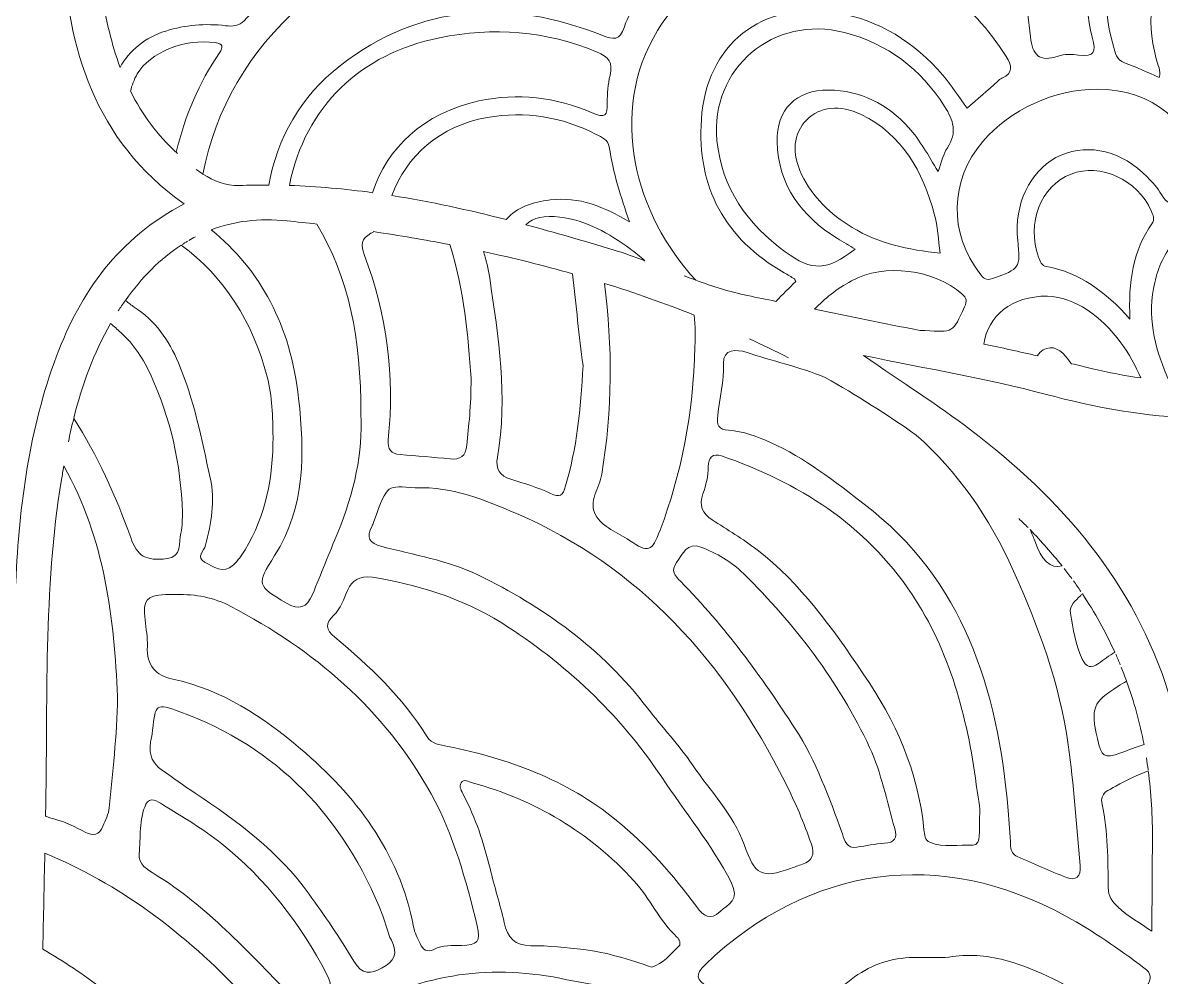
# Model space of a CAD drawing. Extents: x 55 to 1945, y -803 to -197.
# Drawn here: x 140.5 to 272.8, y -516.6 to -405.6 of the extents above; entities that cross this region are included whole.
import ezdxf

# ---------------------------------------------------------------- set-up
doc = ezdxf.new("R2010")
doc.units = 0
doc.header["$MEASUREMENT"] = 0
doc.layers.add('Layer 1', color=7, linetype='Continuous')

# ---------------------------------------------------------------- blocks, each defined once
blk = doc.blocks.new('block 3')
at = {"layer": 'Layer 1', "lineweight": 0}
for points, knots in [([(498.67, -614.17), (491.52, -605.34), (484.25, -596.6), (477.25, -587.65), (468.03, -575.87), (459.94, -563.44), (455.39, -548.97), (454.64, -546.59), (455.04, -545.17), (456.79, -543.52), (463.13, -537.54), (468.06, -530.56), (470.99, -522.26), (472.54, -517.85), (472.54, -517.7), (468.09, -516.1), (447.47, -508.67), (431.12, -495.84), (419.05, -477.52), (417.35, -474.94), (416.43, -472.36), (416.34, -469.24), (416.19, -464.06), (415.5, -458.9), (414.39, -453.83), (412.33, -444.41), (409.17, -435.55), (401.16, -429.34), (399.91, -428.37), (398.57, -427.52), (397.07, -426.48), (403.39, -422.32), (406.87, -416.56), (408.93, -409.85), (411.76, -400.6), (411.82, -391.11), (410.83, -381.63), (409.64, -370.2), (409.43, -370.19), (416.45, -360.97), (429.43, -343.9), (445.25, -330.9), (466.82, -326.33), (469.75, -325.7), (469.94, -324.18), (468.99, -321.74), (464.94, -311.27), (457.95, -303.78), (447.12, -300.29), (445.18, -299.66), (444.48, -298.74), (444.47, -296.79), (444.45, -292.92), (444.7, -289.07), (445.3, -285.25), (447.64, -270.16), (453.54, -256.26), (459.64, -242.42), (460.37, -240.74), (462.42, -238.72), (460.25, -237.09), (457.97, -235.38), (456.75, -238.11), (455.47, -239.33), (431.93, -261.76), (415.68, -288.89), (404.34, -319.15), (402.61, -323.77), (400.95, -328.41), (399.09, -333.48), (398.57, -332.3), (398.22, -331.63), (397.95, -330.93), (393.03, -318.16), (385.5, -307.11), (375.57, -297.75), (373.71, -296), (373.24, -294.41), (373.65, -291.99), (375.93, -278.57), (374.57, -265.61), (368.21, -253.39), (367.5, -252.03), (367.35, -250.77), (367.59, -249.29), (370.38, -232.06), (362.78, -215.83), (348.02, -207.4), (333.28, -198.98), (315.4, -200.6), (301.95, -211.66), (300.76, -212.64), (299.73, -213.07), (298.12, -212.84), (284.93, -210.92), (271.72, -210.87), (258.53, -212.78), (256.75, -213.03), (255.51, -212.73), (254.08, -211.55), (240.7, -200.56), (222.71, -199.03), (207.97, -207.5), (193.4, -215.87), (185.68, -232.48), (188.52, -249.52), (188.75, -250.91), (188.57, -252.07), (187.93, -253.3), (181.42, -265.72), (180.18, -278.92), (182.47, -292.55), (182.82, -294.68), (182.36, -295.96), (180.81, -297.42), (170.68, -306.92), (162.99, -318.1), (158.02, -331.11), (157.8, -331.71), (157.86, -332.67), (156.65, -332.88), (153.47, -323.8), (150.2, -314.81), (146.37, -306.04), (135.26, -280.56), (120.13, -257.86), (99.92, -238.66), (98.83, -237.62), (97.73, -235.65), (95.79, -236.99), (93.85, -238.32), (95.26, -239.98), (95.9, -241.4), (99.13, -248.54), (102.24, -255.72), (104.86, -263.11), (108.71, -273.97), (111.77, -284.98), (111.49, -296.67), (111.45, -298.54), (111.07, -299.59), (109.03, -300.24), (98.58, -303.57), (91.58, -310.65), (87.46, -320.7), (85.7, -324.99), (85.95, -325.53), (90.38, -326.55), (96.97, -328.06), (103.24, -330.44), (109.17, -333.69), (124.79, -342.26), (136.18, -355.12), (145.78, -369.8), (146.76, -371.29), (146.42, -372.78), (146.17, -374.27), (144.96, -381.82), (144.48, -389.41), (145, -397.03), (145.8, -408.59), (148.66, -419.25), (159.21, -426.67), (151.56, -430.74), (147.17, -436.91), (144.38, -444.38), (141.21, -452.84), (140.06, -461.68), (139.63, -470.64), (139.53, -472.8), (138.97, -474.65), (137.78, -476.5), (125.58, -495.46), (108.79, -508.64), (87.62, -516.21), (84.43, -517.35), (83.87, -518.83), (84.93, -521.85), (87.99, -530.48), (93.04, -537.73), (99.71, -543.88), (101.2, -545.26), (101.55, -546.49), (100.93, -548.49), (97.58, -559.25), (92.19, -568.94), (85.86, -578.17), (77.3, -590.66), (67.22, -601.96), (57.83, -613.8), (56.92, -614.95), (55.35, -616.11), (56.88, -617.77), (58.42, -619.43), (59.76, -617.93), (60.95, -617.14), (69.05, -611.79), (77.22, -606.54), (85.14, -600.93), (105.24, -586.7), (123.9, -570.95), (137.31, -549.86), (137.42, -549.69), (137.86, -549.72), (138.31, -549.62), (138.31, -550.41), (138.31, -551.06), (138.31, -551.72), (138.3, -571.82), (139, -591.89), (141.13, -611.87), (141.51, -615.39), (140.76, -618.2), (139.04, -621.19), (133.03, -631.61), (127.56, -642.31), (122.98, -653.44), (117.02, -667.92), (112.96, -682.84), (111.8, -698.52), (111.58, -701.49), (112.5, -703.03), (115.38, -703.74), (117.84, -704.34), (120.23, -705.27), (122.78, -705.36), (124.95, -705.44), (125.75, -706.05), (125.43, -708.54), (124.67, -714.45), (124.47, -720.4), (124.75, -726.38), (125.64, -744.86), (130.66, -762.45), (136.04, -779.97), (137.66, -785.24), (139.31, -790.5), (140.9, -795.78), (141.28, -797.07), (141.86, -798.14), (143.35, -797.91), (144.85, -797.67), (145.11, -796.44), (145.03, -795.12), (145, -794.68), (145.01, -794.24), (144.99, -793.8), (143.73, -761.32), (144.91, -728.92), (148.32, -696.61), (149.25, -687.76), (150.4, -678.94), (151.45, -670.11), (154.41, -676.7), (156.75, -683.33), (159.59, -689.75), (171.23, -716.11), (188.59, -737.28), (214.73, -750.45), (232.46, -759.38), (251.45, -763.36), (271.14, -764.57), (275.6, -764.84), (275.9, -764.64), (275.9, -760.23), (275.9, -672.93), (275.9, -585.63), (275.9, -498.33), (275.9, -493.33), (275.21, -488.44), (273.72, -483.66), (269.69, -470.67), (261.22, -461), (250.66, -452.95), (246.86, -450.06), (242.81, -447.49), (238.19, -444.3), (245.8, -445.89), (252.66, -447.01), (259.34, -448.8), (271.15, -451.97), (282.76, -452.94), (294.73, -449.23), (302.03, -446.97), (309.73, -445.99), (317.24, -444.44), (311.82, -448.36), (306.28, -451.94), (301.3, -456.29), (288.9, -467.11), (280.39, -480.1), (280.37, -497.08), (280.24, -585.04), (280.32, -673.01), (280.26, -760.97), (280.25, -764.23), (281.57, -764.89), (284.47, -764.66), (292.5, -764.03), (300.5, -763.19), (308.41, -761.6), (332.49, -756.77), (353.74, -746.54), (370.97, -728.72), (386.09, -713.09), (395.73, -694.27), (402.61, -673.86), (403.02, -672.64), (402.99, -671.11), (404.47, -670.09), (406.95, -687.51), (408.72, -704.73), (409.94, -722.01), (411.63, -746.04), (411.78, -770.09), (411.07, -794.15), (411.03, -795.62), (410.55, -797.58), (412.72, -797.89), (414.83, -798.19), (415, -796.24), (415.44, -794.8), (417.45, -788.26), (419.46, -781.73), (421.45, -775.19), (428.13, -753.23), (433.5, -731.1), (430.51, -707.84), (430.31, -706.32), (430.72, -705.61), (432.33, -705.5), (435.2, -705.32), (437.95, -704.49), (440.73, -703.77), (443.53, -703.04), (444.67, -701.67), (444.4, -698.62), (443.71, -690.79), (442.49, -683.08), (440.55, -675.47), (435.4, -655.29), (426.09, -636.92), (415.83, -618.98), (415.05, -617.61), (414.46, -616.33), (414.65, -614.65), (416.97, -593.68), (417.69, -572.62), (417.81, -551.53), (417.81, -550.78), (417.31, -549.8), (418.44, -549.17), (424.02, -558.15), (430.62, -566.26), (438.04, -573.71), (455.29, -591.06), (475.48, -604.51), (495.94, -617.6), (497.1, -618.34), (498.33, -619.07), (499.45, -617.65), (500.57, -616.24), (499.51, -615.21), (498.67, -614.17)], [0, 0, 0, 0, 1, 1, 1, 2, 2, 2, 3, 3, 3, 4, 4, 4, 5, 5, 5, 6, 6, 6, 7, 7, 7, 8, 8, 8, 9, 9, 9, 10, 10, 10, 11, 11, 11, 12, 12, 12, 13, 13, 13, 14, 14, 14, 15, 15, 15, 16, 16, 16, 17, 17, 17, 18, 18, 18, 19, 19, 19, 20, 20, 20, 21, 21, 21, 22, 22, 22, 23, 23, 23, 24, 24, 24, 25, 25, 25, 26, 26, 26, 27, 27, 27, 28, 28, 28, 29, 29, 29, 30, 30, 30, 31, 31, 31, 32, 32, 32, 33, 33, 33, 34, 34, 34, 35, 35, 35, 36, 36, 36, 37, 37, 37, 38, 38, 38, 39, 39, 39, 40, 40, 40, 41, 41, 41, 42, 42, 42, 43, 43, 43, 44, 44, 44, 45, 45, 45, 46, 46, 46, 47, 47, 47, 48, 48, 48, 49, 49, 49, 50, 50, 50, 51, 51, 51, 52, 52, 52, 53, 53, 53, 54, 54, 54, 55, 55, 55, 56, 56, 56, 57, 57, 57, 58, 58, 58, 59, 59, 59, 60, 60, 60, 61, 61, 61, 62, 62, 62, 63, 63, 63, 64, 64, 64, 65, 65, 65, 66, 66, 66, 67, 67, 67, 68, 68, 68, 69, 69, 69, 70, 70, 70, 71, 71, 71, 72, 72, 72, 73, 73, 73, 74, 74, 74, 75, 75, 75, 76, 76, 76, 77, 77, 77, 78, 78, 78, 79, 79, 79, 80, 80, 80, 81, 81, 81, 82, 82, 82, 83, 83, 83, 84, 84, 84, 85, 85, 85, 86, 86, 86, 87, 87, 87, 88, 88, 88, 89, 89, 89, 90, 90, 90, 91, 91, 91, 92, 92, 92, 93, 93, 93, 94, 94, 94, 95, 95, 95, 96, 96, 96, 97, 97, 97, 98, 98, 98, 99, 99, 99, 100, 100, 100, 101, 101, 101, 102, 102, 102, 103, 103, 103, 104, 104, 104, 105, 105, 105, 106, 106, 106, 107, 107, 107, 108, 108, 108, 109, 109, 109, 110, 110, 110, 111, 111, 111, 112, 112, 112, 113, 113, 113, 114, 114, 114, 115, 115, 115, 116, 116, 116, 117, 117, 117, 118, 118, 118, 119, 119, 119, 120, 120, 120, 121, 121, 121, 121]), ([(283.6, -385.62), (280.67, -384.32), (277.77, -384.37), (274.87, -385.74), (266.56, -389.67), (262.46, -398.33), (264.81, -407.32), (265.27, -409.05), (265.07, -409.64), (263.22, -409.38), (262.44, -409.27), (261.56, -409.25), (260.83, -409.5), (258.64, -410.26), (257.83, -409.37), (257.62, -407.26), (257.45, -405.53), (257.11, -403.82), (257.11, -402.06), (257.37, -394.86), (259.43, -388.34), (264.55, -383.08), (273.36, -374.03), (287.64, -374.66), (295.52, -384.55), (301.02, -391.45), (302.62, -399.39), (300.96, -408.04), (300.68, -409.51), (300.1, -410.16), (298.54, -409.63), (297.92, -409.42), (297.22, -409.42), (296.55, -409.39), (293.56, -409.27), (293.56, -409.28), (294.2, -406.25), (296, -397.64), (291.65, -389.17), (283.6, -385.62)], [0, 0, 0, 0, 1, 1, 1, 2, 2, 2, 3, 3, 3, 4, 4, 4, 5, 5, 5, 6, 6, 6, 7, 7, 7, 8, 8, 8, 9, 9, 9, 10, 10, 10, 11, 11, 11, 12, 12, 12, 13, 13, 13, 13]), ([(283.85, -396.75), (280.98, -393.66), (277.67, -393.68), (274.82, -396.82), (271.39, -400.62), (271.07, -405.08), (272.22, -409.82), (272.38, -410.51), (272.86, -411.17), (272.58, -411.99), (271.22, -411.4), (269.9, -410.79), (268.54, -410.27), (267.62, -409.92), (267.47, -409.1), (267.26, -408.36), (265.71, -403.01), (266.23, -397.86), (269.09, -393.07), (273.95, -384.92), (284.55, -384.83), (289.55, -392.9), (292.38, -397.45), (292.9, -402.42), (291.73, -407.6), (291.36, -409.21), (290.7, -410.41), (288.91, -410.81), (287.98, -411.02), (287.13, -411.57), (286.04, -412.06), (286.4, -410.26), (286.79, -408.71), (287, -407.14), (287.52, -403.22), (286.58, -399.68), (283.85, -396.75)], [0, 0, 0, 0, 1, 1, 1, 2, 2, 2, 3, 3, 3, 4, 4, 4, 5, 5, 5, 6, 6, 6, 7, 7, 7, 8, 8, 8, 9, 9, 9, 10, 10, 10, 11, 11, 11, 12, 12, 12, 12]), ([(161.4, -423.22), (164.15, -408.21), (177.88, -395.62), (194.35, -394.92), (200.72, -394.65), (206.5, -396.5), (211.69, -400.24), (212.85, -401.08), (213.13, -401.76), (212.15, -402.96), (211.4, -403.88), (210.76, -404.98), (210.4, -406.11), (209.89, -407.74), (209.14, -407.61), (207.78, -407.07), (197.03, -402.83), (186.68, -403.4), (177.38, -410.6), (172.77, -414.16), (169.97, -419.12), (169.08, -424.49), (169.08, -424.49), (169.08, -424.49), (169.08, -424.49), (167.93, -424.49), (166.77, -424.5), (165.61, -424.55), (164.03, -424.6), (162.66, -424.04), (161.4, -423.22)], [0, 0, 0, 0, 1, 1, 1, 2, 2, 2, 3, 3, 3, 4, 4, 4, 5, 5, 5, 6, 6, 6, 7, 7, 7, 8, 8, 8, 9, 9, 9, 10, 10, 10, 10]), ([(247.42, -411.71), (244.11, -407.91), (240.06, -405.29), (235.02, -404.46), (226.42, -403.02), (219.91, -408.16), (219.35, -416.86), (218.84, -424.78), (222.07, -430.74), (228.98, -434.69), (229.39, -434.92), (229.79, -435.16), (230.18, -435.41), (230.23, -435.44), (230.24, -435.52), (230.33, -435.7), (229.58, -436.46), (228.77, -437.21), (228.03, -438.01), (226.92, -437.79), (225.82, -437.57), (224.72, -437.34), (222.66, -436.91), (220.68, -436.27), (218.72, -435.56), (211.67, -428.02), (208.43, -416.06), (214.26, -406.54), (219.11, -398.61), (228.13, -394.97), (237.8, -397.27), (245.11, -399), (250.75, -403.19), (254.78, -409.54), (255.45, -410.6), (255.68, -411.47), (254.29, -412.08), (254.11, -412.16), (253.95, -412.3), (253.8, -412.44), (252.62, -413.48), (251.44, -414.52), (250.25, -415.56), (249.31, -414.27), (248.46, -412.91), (247.42, -411.71)], [0, 0, 0, 0, 1, 1, 1, 2, 2, 2, 3, 3, 3, 4, 4, 4, 5, 5, 5, 6, 6, 6, 7, 7, 7, 8, 8, 8, 9, 9, 9, 10, 10, 10, 11, 11, 11, 12, 12, 12, 13, 13, 13, 14, 14, 14, 15, 15, 15, 15]), ([(149.18, -398.38), (152.34, -397.21), (156.24, -396.57), (160.54, -396.6), (161.56, -396.68), (163.16, -396.88), (164.77, -396.9), (167.19, -396.93), (168.8, -398.43), (170.51, -399.83), (171.3, -400.47), (170.78, -400.81), (170.34, -401.24), (168.96, -402.6), (167.54, -403.93), (166.22, -405.35), (165.57, -406.06), (164.85, -406.06), (164.04, -405.97), (161.67, -405.69), (159.34, -405.89), (157.08, -406.59), (154.65, -407.34), (152.83, -408.88), (151.78, -410.81), (150.78, -408.14), (150.12, -405.31), (149.67, -402.39), (149.47, -401.05), (149.31, -399.71), (149.18, -398.38)], [0, 0, 0, 0, 1, 1, 1, 2, 2, 2, 3, 3, 3, 4, 4, 4, 5, 5, 5, 6, 6, 6, 7, 7, 7, 8, 8, 8, 9, 9, 9, 10, 10, 10, 10]), ([(246.87, -422.93), (245.71, -420.98), (244.77, -419.28), (243.47, -417.83), (240.97, -415.05), (237.88, -413.49), (234.13, -413.45), (230.38, -413.41), (228.07, -415.73), (228.16, -419.47), (228.29, -424.56), (231, -428.1), (235.17, -430.71), (235.51, -430.92), (235.86, -431.11), (236.21, -431.31), (236.55, -431.51), (236.89, -431.72), (237.25, -431.94), (233.94, -434.46), (232.26, -434.57), (229.09, -432.25), (224.7, -429.03), (221.7, -424.85), (221.17, -419.3), (220.36, -410.91), (227.78, -404.66), (235.98, -406.76), (241.01, -408.05), (244.84, -411), (247.64, -415.36), (248.65, -416.93), (249.14, -418.42), (247.96, -420.15), (247.49, -420.85), (247.32, -421.75), (246.87, -422.93)], [0, 0, 0, 0, 1, 1, 1, 2, 2, 2, 3, 3, 3, 4, 4, 4, 5, 5, 5, 6, 6, 6, 7, 7, 7, 8, 8, 8, 9, 9, 9, 10, 10, 10, 11, 11, 11, 12, 12, 12, 12]), ([(171.45, -424.54), (173.3, -415.31), (179.76, -409.22), (188.9, -407.37), (195.16, -406.1), (201.27, -406.54), (207.22, -409.03), (208.55, -409.58), (209.11, -410.26), (208.74, -411.74), (208.48, -412.76), (208.39, -413.86), (208.42, -414.92), (208.47, -416.42), (208.15, -416.77), (206.65, -416.1), (202.43, -414.25), (198, -413.76), (193.48, -414.72), (187.08, -416.08), (182.74, -420.26), (181.13, -425.38), (177.93, -424.94), (174.71, -424.65), (171.45, -424.54)], [0, 0, 0, 0, 1, 1, 1, 2, 2, 2, 3, 3, 3, 4, 4, 4, 5, 5, 5, 6, 6, 6, 7, 7, 7, 8, 8, 8, 8]), ([(152.98, -413.59), (153.13, -412.91), (153.38, -412.23), (153.76, -411.58), (155.19, -409.07), (159.34, -407.43), (162.81, -407.94), (163.74, -408.08), (163.79, -408.45), (163.33, -409.11), (160.92, -412.62), (159.32, -416.47), (158.29, -420.67), (158.34, -420.73), (158.39, -420.78), (158.45, -420.83), (156.08, -418.69), (154.31, -416.25), (152.98, -413.59)], [0, 0, 0, 0, 1, 1, 1, 2, 2, 2, 3, 3, 3, 4, 4, 4, 5, 5, 5, 6, 6, 6, 6]), ([(251.74, -434.79), (248.09, -430.14), (248.23, -423.93), (252.08, -419.43), (255.26, -415.72), (260.43, -413.35), (265.37, -413.35), (271.8, -413.35), (276.41, -417.19), (277.69, -423.52), (277.92, -424.67), (277.95, -425.46), (276.51, -425.63), (275.99, -425.69), (275.45, -425.92), (275.03, -426.22), (273.97, -426.99), (273.41, -426.54), (272.84, -425.58), (272.41, -424.84), (271.81, -424.17), (271.21, -423.56), (268.26, -420.55), (264.52, -419.62), (261.17, -421.03), (257.97, -422.38), (255.95, -425.98), (256.07, -430.08), (256.08, -430.35), (256.11, -430.62), (256.14, -430.88), (256.45, -434.22), (256.44, -434.19), (253.2, -435.37), (252.4, -435.67), (252.13, -435.27), (251.74, -434.79)], [0, 0, 0, 0, 1, 1, 1, 2, 2, 2, 3, 3, 3, 4, 4, 4, 5, 5, 5, 6, 6, 6, 7, 7, 7, 8, 8, 8, 9, 9, 9, 10, 10, 10, 11, 11, 11, 12, 12, 12, 12]), ([(247.12, -432.43), (243.41, -432), (239.97, -431.32), (236.87, -429.41), (234.36, -427.86), (232.29, -425.94), (231.01, -423.26), (229.82, -420.77), (230.05, -418.48), (231.6, -416.92), (233.14, -415.37), (235.46, -415.1), (237.94, -416.3), (242.8, -418.64), (245.06, -422.96), (246.44, -427.85), (246.85, -429.3), (246.9, -430.85), (247.12, -432.43)], [0, 0, 0, 0, 1, 1, 1, 2, 2, 2, 3, 3, 3, 4, 4, 4, 5, 5, 5, 6, 6, 6, 6]), ([(196.67, -428.51), (192.27, -427.39), (187.85, -426.42), (183.38, -425.71), (184.97, -421.18), (188.99, -417.58), (194.46, -416.64), (198.88, -415.89), (203.13, -416.54), (207.13, -418.61), (207.77, -418.95), (208.52, -419.2), (208.65, -420.07), (209.1, -423.04), (209.99, -425.88), (210.99, -428.77), (208.06, -427.02), (205.15, -425.8), (201.76, -426.23), (199.75, -426.48), (197.9, -427.05), (196.67, -428.51)], [0, 0, 0, 0, 1, 1, 1, 2, 2, 2, 3, 3, 3, 4, 4, 4, 5, 5, 5, 6, 6, 6, 7, 7, 7, 7]), ([(269.18, -440.07), (266.26, -436.81), (263.32, -434.68), (259.53, -433.98), (258.87, -433.86), (258.74, -433.37), (258.56, -432.86), (257.12, -428.93), (258.82, -424.58), (262.34, -423.21), (265.74, -421.88), (270.05, -423.87), (271.66, -427.49), (271.89, -428), (272.1, -428.46), (271.73, -428.99), (269.52, -432.14), (268.99, -435.73), (269.18, -440.07)], [0, 0, 0, 0, 1, 1, 1, 2, 2, 2, 3, 3, 3, 4, 4, 4, 5, 5, 5, 6, 6, 6, 6]), ([(160.63, -422.68), (160.88, -422.86), (161.13, -423.04), (161.39, -423.21), (161.13, -423.04), (160.88, -422.86), (160.63, -422.68)], [0, 0, 0, 0, 1, 1, 1, 2, 2, 2, 2]), ([(172.53, -449.3), (171.59, -440.83), (168.1, -434.34), (162.35, -429.7), (164.98, -428.7), (167.91, -428.31), (171.19, -428.65), (172.35, -428.77), (173.5, -428.9), (174.65, -429.03), (178.34, -435.22), (179.8, -442.27), (179.76, -451.14), (180.04, -455.49), (178.97, -460.28), (177.07, -464.9), (176.08, -467.3), (175.13, -469.71), (174.13, -472.09), (173.5, -473.6), (172.59, -474), (171.1, -473.1), (167.7, -471.01), (167.57, -471), (169.74, -467.57), (173.33, -461.9), (173.23, -455.56), (172.53, -449.3)], [0, 0, 0, 0, 1, 1, 1, 2, 2, 2, 3, 3, 3, 4, 4, 4, 5, 5, 5, 6, 6, 6, 7, 7, 7, 8, 8, 8, 9, 9, 9, 9]), ([(209.09, -432.02), (205.71, -431), (202.32, -430.01), (198.93, -429.1), (199.82, -428.27), (201.1, -427.98), (202.91, -428.22), (205.98, -428.62), (208.63, -430.09), (211.06, -431.9), (211.65, -432.34), (212.22, -432.81), (212.78, -433.29), (212.78, -433.29), (212.78, -433.29), (212.78, -433.29), (211.56, -432.83), (210.34, -432.4), (209.09, -432.02)], [0, 0, 0, 0, 1, 1, 1, 2, 2, 2, 3, 3, 3, 4, 4, 4, 5, 5, 5, 6, 6, 6, 6]), ([(280.51, -447.41), (280.41, -446.91), (280.15, -446.53), (279.47, -446.51), (278.6, -446.47), (278.33, -446.9), (278.24, -447.47), (276.74, -447.48), (275.24, -447.42), (273.73, -447.29), (272.28, -443.89), (271.19, -440.4), (271.92, -436.5), (272.26, -434.7), (272.86, -433.01), (273.98, -431.55), (276.77, -427.93), (281.85, -427.89), (284.71, -431.45), (286.22, -433.33), (287.15, -436.38), (287.06, -439.17), (287, -441.94), (286.18, -444.49), (285.14, -446.98), (283.59, -447.2), (282.05, -447.34), (280.51, -447.41)], [0, 0, 0, 0, 1, 1, 1, 2, 2, 2, 3, 3, 3, 4, 4, 4, 5, 5, 5, 6, 6, 6, 7, 7, 7, 8, 8, 8, 9, 9, 9, 9]), ([(180.94, -430.1), (181.05, -430.04), (181.15, -429.97), (181.25, -429.91), (184.22, -430.35), (187.18, -430.85), (190.1, -431.42), (191.79, -436.69), (192.25, -442.1), (192.57, -446.96), (192.6, -450.28), (192.29, -452.49), (192.08, -454.71), (191.96, -456.05), (191.29, -456.44), (190.13, -456.33), (188.2, -456.14), (186.27, -455.96), (184.34, -455.82), (183.25, -455.75), (182.84, -455.19), (182.95, -454.09), (183.71, -446.67), (182.8, -439.5), (180.15, -432.58), (179.73, -431.48), (179.79, -430.74), (180.94, -430.1)], [0, 0, 0, 0, 1, 1, 1, 2, 2, 2, 3, 3, 3, 4, 4, 4, 5, 5, 5, 6, 6, 6, 7, 7, 7, 8, 8, 8, 9, 9, 9, 9]), ([(158.88, -431.48), (163.86, -435.17), (167.18, -440.31), (168.87, -446.78), (169.47, -449.05), (169.53, -451.43), (169.55, -453.78), (169.58, -458.45), (168.69, -462.88), (166.31, -466.89), (165.93, -467.53), (165.47, -468.14), (164.94, -468.64), (163.76, -469.76), (162.61, -468.83), (161.59, -468.32), (160.56, -467.81), (161.54, -467), (161.7, -466.37), (162.36, -463.78), (162.85, -461.25), (162.24, -458.51), (161.23, -453.99), (160.36, -449.44), (158.56, -445.17), (157.43, -442.49), (155.84, -440.25), (153.42, -438.68), (153.06, -438.45), (152.72, -438.18), (152.39, -437.9), (154.27, -435.26), (156.42, -433.07), (158.88, -431.48)], [0, 0, 0, 0, 1, 1, 1, 2, 2, 2, 3, 3, 3, 4, 4, 4, 5, 5, 5, 6, 6, 6, 7, 7, 7, 8, 8, 8, 9, 9, 9, 10, 10, 10, 11, 11, 11, 11]), ([(159.59, -431.03), (159.38, -431.16), (159.17, -431.29), (158.97, -431.42), (159.17, -431.29), (159.38, -431.16), (159.59, -431.03)], [0, 0, 0, 0, 1, 1, 1, 2, 2, 2, 2]), ([(160.55, -430.5), (160.28, -430.64), (160.02, -430.78), (159.76, -430.93), (160.02, -430.78), (160.28, -430.64), (160.55, -430.5)], [0, 0, 0, 0, 1, 1, 1, 2, 2, 2, 2]), ([(204.37, -434.81), (204.83, -438.49), (205.08, -442.1), (205.6, -445.45), (205.3, -450.64), (204.86, -455.12), (203.57, -459.47), (203.24, -460.59), (202.92, -460.87), (201.82, -460.34), (200.34, -459.64), (198.75, -459.17), (197.19, -458.69), (195.91, -458.29), (195.39, -457.51), (195.64, -456.14), (196.89, -449.11), (195.74, -442.16), (194.74, -435.27), (194.59, -434.24), (194.34, -433.22), (194.03, -432.23), (197.52, -432.98), (200.97, -433.84), (204.37, -434.81)], [0, 0, 0, 0, 1, 1, 1, 2, 2, 2, 3, 3, 3, 4, 4, 4, 5, 5, 5, 6, 6, 6, 7, 7, 7, 8, 8, 8, 8]), ([(249.95, -438.66), (248.6, -441.63), (248.64, -441.64), (245.34, -441.41), (245.09, -441.39), (244.85, -441.38), (244.61, -441.38), (240.58, -440.55), (236.55, -439.75), (232.52, -438.93), (233.67, -437.69), (235.08, -436.57), (236.8, -435.64), (240.68, -433.53), (246.44, -434.31), (249.65, -437.14), (250.21, -437.62), (250.25, -437.98), (249.95, -438.66)], [0, 0, 0, 0, 1, 1, 1, 2, 2, 2, 3, 3, 3, 4, 4, 4, 5, 5, 5, 6, 6, 6, 6]), ([(217.36, -435.05), (217.74, -435.19), (218.12, -435.33), (218.5, -435.47), (218.12, -435.33), (217.74, -435.19), (217.36, -435.05)], [0, 0, 0, 0, 1, 1, 1, 2, 2, 2, 2]), ([(218.52, -439.61), (218.64, -440.92), (218.69, -442.15), (218.6, -443.24), (218.43, -451.22), (217.02, -458.03), (214.56, -464.6), (213.61, -467.15), (213.15, -467.28), (211, -465.8), (209.64, -464.87), (207.88, -464.3), (207.05, -462.84), (206.18, -461.31), (207.5, -459.7), (207.77, -458.11), (209.03, -450.66), (209.03, -443.26), (208.08, -435.92), (211.61, -437.02), (215.1, -438.24), (218.52, -439.61)], [0, 0, 0, 0, 1, 1, 1, 2, 2, 2, 3, 3, 3, 4, 4, 4, 5, 5, 5, 6, 6, 6, 7, 7, 7, 7]), ([(152.35, -437.95), (152.08, -438.33), (151.82, -438.72), (151.56, -439.11), (151.82, -438.72), (152.08, -438.33), (152.35, -437.95)], [0, 0, 0, 0, 1, 1, 1, 2, 2, 2, 2]), ([(264.84, -445.84), (264.02, -445.64), (263.2, -445.45), (262.38, -445.26), (262.38, -445.26), (262.38, -445.26), (262.38, -445.26), (262.15, -444.96), (261.92, -444.66), (261.68, -444.37), (260.88, -443.4), (259.74, -442.97), (258.72, -443.97), (258.6, -444.09), (258.5, -444.22), (258.41, -444.34), (256.34, -443.87), (254.27, -443.41), (252.19, -442.97), (252.19, -442.97), (252.19, -442.97), (252.2, -442.97), (252.64, -439.73), (255.43, -437.4), (259.59, -437.4), (262.84, -437.58), (265.81, -439.68), (268.14, -442.83), (269.09, -444.11), (269.82, -445.49), (270.46, -446.92), (268.6, -446.65), (266.73, -446.29), (264.84, -445.84)], [0, 0, 0, 0, 1, 1, 1, 2, 2, 2, 3, 3, 3, 4, 4, 4, 5, 5, 5, 6, 6, 6, 7, 7, 7, 8, 8, 8, 9, 9, 9, 10, 10, 10, 11, 11, 11, 11]), ([(150.66, -440.59), (151.06, -440.93), (151.46, -441.28), (151.85, -441.63), (153.38, -443.02), (154.52, -444.75), (155.38, -446.67), (157.62, -451.61), (158.84, -456.82), (159.02, -462.59), (158.98, -463.19), (159.06, -464.12), (158.83, -464.95), (158.53, -466.05), (159.01, -467.73), (157.23, -467.92), (154.7, -468.2), (153.78, -467.66), (153, -465.46), (151.26, -460.57), (149.12, -455.91), (146.38, -451.63), (147.34, -447.78), (148.66, -444.06), (150.66, -440.59)], [0, 0, 0, 0, 1, 1, 1, 2, 2, 2, 3, 3, 3, 4, 4, 4, 5, 5, 5, 6, 6, 6, 7, 7, 7, 8, 8, 8, 8]), ([(229.47, -444.57), (227.98, -443.81), (226.47, -443.08), (224.96, -442.38), (226.47, -443.08), (227.98, -443.81), (229.47, -444.57)], [0, 0, 0, 0, 1, 1, 1, 2, 2, 2, 2]), ([(244.33, -453.56), (249.11, -457.76), (252.82, -463.06), (255.65, -469.36), (258.57, -475.85), (261.02, -482.45), (262.01, -489.55), (262.66, -494.2), (262.94, -498.9), (263.4, -503.58), (263.53, -504.94), (262.91, -505.4), (261.79, -504.97), (259.86, -504.23), (257.97, -503.37), (256.07, -502.54), (255.6, -502.33), (255.34, -501.93), (255.31, -501.35), (255.23, -499.96), (255.12, -498.57), (255.02, -497.18), (253.83, -483.03), (249.8, -470.39), (238.28, -461.58), (234.8, -458.92), (231.39, -456.2), (227.39, -454.42), (225.82, -453.72), (224.23, -453.09), (222.52, -453), (221.37, -452.94), (221.09, -452.36), (221.25, -451.25), (221.53, -449.26), (221.96, -447.3), (221.92, -445.22), (221.88, -443.53), (223.46, -443.58), (224.55, -443.93), (227.61, -444.93), (230.76, -445.63), (233.76, -446.87), (237.36, -448.9), (240.89, -451.12), (244.33, -453.56)], [0, 0, 0, 0, 1, 1, 1, 2, 2, 2, 3, 3, 3, 4, 4, 4, 5, 5, 5, 6, 6, 6, 7, 7, 7, 8, 8, 8, 9, 9, 9, 10, 10, 10, 11, 11, 11, 12, 12, 12, 13, 13, 13, 14, 14, 14, 15, 15, 15, 15]), ([(146.38, -451.63), (146.15, -452.53), (145.95, -453.43), (145.76, -454.34), (145.95, -453.43), (146.15, -452.53), (146.38, -451.63)], [0, 0, 0, 0, 1, 1, 1, 2, 2, 2, 2]), ([(251.67, -500.06), (251.66, -500.61), (251.42, -501.25), (250.93, -501.22), (249.27, -501.14), (247.55, -501.55), (245.93, -500.89), (245.36, -500.66), (245.28, -500), (245.23, -499.43), (244.58, -492.65), (241.89, -486.7), (238.18, -481.29), (234.58, -476.03), (230.89, -470.78), (225.83, -466.89), (224.17, -465.62), (222.37, -464.54), (220.61, -463.42), (219.47, -462.68), (219.05, -461.76), (219.54, -460.37), (219.9, -459.37), (220.15, -458.32), (220.16, -457.21), (220.18, -456.2), (220.66, -455.62), (221.69, -455.97), (230.6, -459.03), (238.38, -463.9), (243.85, -472.07), (248.25, -478.66), (250.27, -486.27), (251.31, -494.17), (251.48, -495.49), (251.88, -496.79), (251.68, -498.01), (251.68, -498.78), (251.69, -499.42), (251.67, -500.06)], [0, 0, 0, 0, 1, 1, 1, 2, 2, 2, 3, 3, 3, 4, 4, 4, 5, 5, 5, 6, 6, 6, 7, 7, 7, 8, 8, 8, 9, 9, 9, 10, 10, 10, 11, 11, 11, 12, 12, 12, 13, 13, 13, 13]), ([(143.11, -497.69), (143.38, -484.69), (142.82, -471.64), (144.95, -458.72), (145.04, -458.19), (145.14, -457.67), (145.23, -457.15), (150.04, -465.61), (151.07, -474.98), (151.47, -483.95), (151.4, -488.68), (150.9, -492.78), (150.51, -496.89), (150.44, -497.62), (150.05, -498.33), (149.77, -499.02), (149.34, -500.06), (148.68, -500.22), (147.72, -499.71), (146.58, -499.13), (145.42, -498.5), (144.19, -498.22), (143.77, -498.13), (143.41, -497.99), (143.11, -497.83), (143.11, -497.85), (143.11, -497.87), (143.11, -497.89), (143.11, -497.83), (143.11, -497.76), (143.11, -497.69)], [0, 0, 0, 0, 1, 1, 1, 2, 2, 2, 3, 3, 3, 4, 4, 4, 5, 5, 5, 6, 6, 6, 7, 7, 7, 8, 8, 8, 9, 9, 9, 10, 10, 10, 10]), ([(218.33, -491.9), (216.76, -489.58), (214.8, -487.54), (213.1, -485.31), (207.78, -478.36), (200.97, -473.5), (193.36, -469.81), (189.82, -468.1), (185.94, -467.5), (182.19, -466.5), (180.74, -466.11), (180.34, -465.49), (181.07, -464.12), (181.16, -463.95), (181.21, -463.77), (181.28, -463.59), (182.91, -459.04), (182.8, -459.5), (186.08, -459.69), (190.56, -459.52), (194.22, -461.12), (197.85, -462.68), (212.13, -468.83), (222.04, -479.85), (229.12, -493.97), (230.27, -496.27), (231.3, -498.64), (232.14, -501.1), (232.56, -502.34), (232.26, -503.06), (231.1, -503.44), (230.64, -503.59), (230.19, -503.77), (229.73, -503.93), (226.35, -505.14), (225.6, -504.73), (224.33, -501.16), (223.04, -497.58), (220.38, -494.95), (218.33, -491.9)], [0, 0, 0, 0, 1, 1, 1, 2, 2, 2, 3, 3, 3, 4, 4, 4, 5, 5, 5, 6, 6, 6, 7, 7, 7, 8, 8, 8, 9, 9, 9, 10, 10, 10, 11, 11, 11, 12, 12, 12, 13, 13, 13, 13]), ([(257.34, -464.31), (256.98, -463.96), (256.63, -463.61), (256.26, -463.26), (256.63, -463.61), (256.98, -463.96), (257.34, -464.31)], [0, 0, 0, 0, 1, 1, 1, 2, 2, 2, 2]), ([(261.29, -468.77), (259.92, -469.11), (258.92, -468.18), (258.11, -465.83), (257.95, -465.39), (257.77, -464.96), (257.57, -464.55), (258.9, -465.92), (260.15, -467.32), (261.29, -468.77)], [0, 0, 0, 0, 1, 1, 1, 2, 2, 2, 3, 3, 3, 3]), ([(230.26, -487.69), (226.29, -481.59), (222.06, -475.71), (216.95, -470.59), (216.27, -469.91), (215.76, -469.33), (216.47, -468.35), (217.19, -467.35), (217.71, -466), (219.29, -466.58), (221.13, -467.26), (222.85, -468.27), (224.26, -469.66), (230.21, -475.54), (235.31, -482.16), (238.92, -489.87), (240.29, -492.8), (240.9, -496.13), (241.84, -499.28), (242.17, -500.38), (241.81, -500.94), (240.65, -501.01), (239.57, -501.08), (238.5, -501.3), (237.42, -501.45), (236.23, -501.71), (236.04, -500.69), (235.75, -499.9), (234.2, -495.69), (232.7, -491.44), (230.26, -487.69)], [0, 0, 0, 0, 1, 1, 1, 2, 2, 2, 3, 3, 3, 4, 4, 4, 5, 5, 5, 6, 6, 6, 7, 7, 7, 8, 8, 8, 9, 9, 9, 10, 10, 10, 10]), ([(261.52, -469.05), (261.82, -469.45), (262.13, -469.84), (262.42, -470.24), (262.13, -469.84), (261.82, -469.45), (261.52, -469.05)], [0, 0, 0, 0, 1, 1, 1, 2, 2, 2, 2]), ([(209.46, -498.32), (203.64, -493.61), (196.95, -491.17), (189.86, -489.75), (188.94, -489.57), (188, -489.48), (187.46, -488.62), (184.59, -484.03), (180.77, -480.41), (176.73, -477.05), (175.66, -476.16), (175.58, -475.5), (176.6, -474.51), (177.4, -473.73), (177.78, -472.6), (178.24, -471.56), (178.73, -470.46), (179.56, -469.93), (181.12, -470.06), (186.14, -470.93), (191.38, -472.39), (196.14, -475.4), (203.5, -480.04), (209.77, -485.9), (214.74, -493.32), (217.45, -497.38), (220.55, -501.12), (222.81, -505.54), (223.9, -507.66), (222.45, -508.05), (221.52, -508.95), (220.41, -510.02), (219.59, -509.46), (218.81, -508.41), (216.06, -504.68), (213.04, -501.22), (209.46, -498.32)], [0, 0, 0, 0, 1, 1, 1, 2, 2, 2, 3, 3, 3, 4, 4, 4, 5, 5, 5, 6, 6, 6, 7, 7, 7, 8, 8, 8, 9, 9, 9, 10, 10, 10, 11, 11, 11, 12, 12, 12, 12]), ([(263.48, -471.75), (263.2, -471.33), (262.91, -470.92), (262.62, -470.51), (262.91, -470.92), (263.2, -471.33), (263.48, -471.75)], [0, 0, 0, 0, 1, 1, 1, 2, 2, 2, 2]), ([(187.92, -495.24), (190.55, -500.01), (192, -505.28), (193.28, -510.59), (193.72, -512.4), (193.32, -512.86), (191.47, -512.89), (190.38, -512.9), (189.29, -512.8), (188.26, -513.34), (187.52, -513.73), (186.97, -513.39), (186.64, -512.65), (186.36, -512.02), (186.01, -511.39), (185.89, -510.72), (184.2, -501.93), (179.13, -495.47), (172.76, -490.02), (168.36, -486.27), (163.58, -483.15), (157.89, -481.93), (155.96, -481.52), (154.81, -480.38), (154.94, -478.09), (155, -477.08), (154.76, -476.06), (154.67, -475.05), (154.44, -472.65), (154.75, -472.26), (157.04, -472.09), (157.46, -472.06), (157.88, -472.08), (158.31, -472.08), (160.52, -472.05), (162.69, -472.44), (164.65, -473.47), (174.26, -478.53), (182.43, -485.34), (187.92, -495.24)], [0, 0, 0, 0, 1, 1, 1, 2, 2, 2, 3, 3, 3, 4, 4, 4, 5, 5, 5, 6, 6, 6, 7, 7, 7, 8, 8, 8, 9, 9, 9, 10, 10, 10, 11, 11, 11, 12, 12, 12, 13, 13, 13, 13]), ([(263.63, -479.59), (262.83, -477.91), (262.57, -476.08), (262.27, -474.26), (262.11, -473.3), (262.88, -472.81), (263.43, -472.23), (263.5, -472.15), (263.57, -472.08), (263.65, -472), (265.1, -474.18), (266.36, -476.44), (267.43, -478.8), (266.78, -479.21), (266.15, -479.64), (265.53, -480.11), (264.7, -480.75), (264.07, -480.52), (263.63, -479.59)], [0, 0, 0, 0, 1, 1, 1, 2, 2, 2, 3, 3, 3, 4, 4, 4, 5, 5, 5, 6, 6, 6, 6]), ([(267.54, -479.04), (267.72, -479.44), (267.89, -479.85), (268.06, -480.26), (267.89, -479.85), (267.72, -479.44), (267.54, -479.04)], [0, 0, 0, 0, 1, 1, 1, 2, 2, 2, 2]), ([(268.17, -480.54), (268.39, -481.06), (268.59, -481.59), (268.78, -482.12), (268.59, -481.59), (268.39, -481.06), (268.17, -480.54)], [0, 0, 0, 0, 1, 1, 1, 2, 2, 2, 2]), ([(268.13, -490.49), (266.17, -491.23), (265.87, -490.96), (265.4, -488.83), (264.61, -485.28), (264.86, -484.61), (267.82, -482.75), (268.14, -482.54), (268.47, -482.35), (268.79, -482.15), (269.65, -484.53), (270.33, -486.98), (270.82, -489.54), (269.92, -489.84), (269.02, -490.15), (268.13, -490.49)], [0, 0, 0, 0, 1, 1, 1, 2, 2, 2, 3, 3, 3, 4, 4, 4, 5, 5, 5, 5]), ([(182.25, -515.48), (180.92, -516.22), (179.93, -516.36), (178.95, -514.7), (177.36, -512.01), (175.55, -509.45), (173.74, -506.91), (170.19, -501.93), (165.41, -498.47), (160.49, -495.18), (159.17, -494.29), (157.85, -493.38), (156.56, -492.44), (155.68, -491.79), (155.07, -490.95), (155.3, -489.23), (155.33, -489.09), (155.48, -488.47), (155.55, -487.84), (155.88, -484.82), (155.91, -484.68), (158.72, -485.71), (170, -489.83), (177.77, -497.87), (182.31, -509.42), (182.68, -510.36), (182.84, -511.41), (183.31, -512.28), (184.16, -513.85), (183.59, -514.74), (182.25, -515.48)], [0, 0, 0, 0, 1, 1, 1, 2, 2, 2, 3, 3, 3, 4, 4, 4, 5, 5, 5, 6, 6, 6, 7, 7, 7, 8, 8, 8, 9, 9, 9, 10, 10, 10, 10]), ([(271.3, -492.47), (271.23, -492), (271.17, -491.53), (271.09, -491.06), (271.17, -491.53), (271.23, -492), (271.3, -492.47)], [0, 0, 0, 0, 1, 1, 1, 2, 2, 2, 2]), ([(216.76, -512.94), (215.78, -513.91), (214.87, -515.02), (213.61, -515.4), (210.9, -514.51), (208.35, -513.67), (205.69, -513.36), (203.65, -513.12), (201.59, -512.9), (199.54, -512.91), (197.66, -512.91), (196.82, -512.01), (196.42, -510.2), (195.95, -508.09), (195.29, -506.04), (194.78, -503.94), (194.06, -500.97), (193.12, -498.1), (191.71, -495.4), (191.48, -494.97), (191.13, -494.42), (191.41, -493.97), (191.75, -493.45), (192.3, -493.86), (192.74, -493.98), (199.99, -495.97), (206.28, -499.68), (211.52, -505.38), (213.38, -507.41), (214.49, -510.04), (216.52, -511.9), (216.8, -512.16), (217.01, -512.68), (216.76, -512.94)], [0, 0, 0, 0, 1, 1, 1, 2, 2, 2, 3, 3, 3, 4, 4, 4, 5, 5, 5, 6, 6, 6, 7, 7, 7, 8, 8, 8, 9, 9, 9, 10, 10, 10, 11, 11, 11, 11]), ([(271.73, -511.24), (270.46, -510.29), (268.96, -509.55), (267.77, -508.4), (267.09, -507.75), (266.66, -507.15), (266.65, -506.17), (266.63, -502.93), (266.63, -499.68), (265.94, -496.48), (265.65, -495.09), (266.71, -494.84), (267.56, -494.36), (268.79, -493.66), (270.04, -493.08), (271.31, -492.57), (271.65, -495.17), (271.82, -497.86), (271.8, -500.65), (271.77, -504.18), (271.75, -507.71), (271.73, -511.24)], [0, 0, 0, 0, 1, 1, 1, 2, 2, 2, 3, 3, 3, 4, 4, 4, 5, 5, 5, 6, 6, 6, 7, 7, 7, 7]), ([(154.78, -496.45), (155.23, -495.52), (156.14, -496.16), (156.7, -496.5), (159.04, -497.96), (161.44, -499.34), (163.6, -501.07), (168.71, -505.16), (172.72, -510.31), (175.81, -516.24), (176.6, -517.77), (176.35, -518.38), (174.75, -518.88), (174.11, -519.08), (173.45, -519.17), (172.93, -519.29), (172.15, -519.4), (171.84, -518.89), (171.45, -518.5), (166.52, -513.54), (161.82, -508.3), (155.85, -504.62), (154.99, -504.09), (153.84, -503.45), (153.98, -502.25), (154.2, -500.31), (153.91, -498.24), (154.78, -496.45)], [0, 0, 0, 0, 1, 1, 1, 2, 2, 2, 3, 3, 3, 4, 4, 4, 5, 5, 5, 6, 6, 6, 7, 7, 7, 8, 8, 8, 9, 9, 9, 9]), ([(270.81, -515.47), (271.71, -516.15), (271.76, -516.68), (271.12, -517.63), (268.52, -521.48), (268.53, -521.53), (264.67, -519.22), (261.35, -517.22), (257.96, -515.41), (254.2, -514.48), (252.04, -513.95), (249.88, -513.93), (247.7, -514.29), (246.3, -514.29), (244.91, -514.23), (243.52, -514.3), (241.04, -514.43), (238.83, -515.24), (236.79, -516.83), (234.61, -518.54), (232.26, -520), (229.98, -521.57), (229.1, -522.18), (228.19, -522.33), (227.24, -521.78), (224.85, -520.4), (222.48, -518.99), (220.08, -517.63), (218.8, -516.91), (218.57, -516.29), (219.79, -515.12), (231.92, -503.53), (247.14, -501.46), (261.74, -509.48), (264.92, -511.22), (267.89, -513.29), (270.81, -515.47)], [0, 0, 0, 0, 1, 1, 1, 2, 2, 2, 3, 3, 3, 4, 4, 4, 5, 5, 5, 6, 6, 6, 7, 7, 7, 8, 8, 8, 9, 9, 9, 10, 10, 10, 11, 11, 11, 12, 12, 12, 12]), ([(143.02, -502.16), (151.61, -505.67), (159.24, -511.39), (166.16, -518.68), (173.41, -526.33), (178.11, -535.76), (181.43, -545.93), (182.05, -547.82), (181.59, -548.7), (179.73, -549.14), (178.19, -549.5), (176.98, -550.42), (175.72, -551.28), (174.64, -552.01), (173.97, -552.02), (173.38, -550.58), (168.09, -537.64), (160.39, -526.43), (149.72, -518), (147.52, -516.26), (145.21, -514.7), (142.78, -513.33), (142.86, -509.6), (142.94, -505.88), (143.02, -502.16)], [0, 0, 0, 0, 1, 1, 1, 2, 2, 2, 3, 3, 3, 4, 4, 4, 5, 5, 5, 6, 6, 6, 7, 7, 7, 8, 8, 8, 8]), ([(179.22, -520.43), (186.98, -516.08), (195.15, -515), (203.71, -516.86), (207.19, -517.62), (210.71, -517.9), (214.19, -518.94), (220.73, -520.91), (226.14, -524.78), (231.46, -528.86), (235.85, -532.24), (239.9, -536.07), (243.19, -540.7), (243.82, -541.58), (244.12, -542.01), (242.8, -542.5), (241.5, -542.97), (240.38, -543.91), (239.13, -544.54), (237.92, -545.15), (237.02, -544.95), (236, -543.73), (226.45, -532.31), (214.38, -526.29), (201.68, -525.37), (193.67, -525.67), (187.49, -526.36), (181.73, -529.26), (180.02, -530.12), (178.7, -529.87), (177.81, -528), (177.76, -527.89), (177.68, -527.79), (177.61, -527.69), (174.49, -523.05), (174.5, -523.08), (179.22, -520.43)], [0, 0, 0, 0, 1, 1, 1, 2, 2, 2, 3, 3, 3, 4, 4, 4, 5, 5, 5, 6, 6, 6, 7, 7, 7, 8, 8, 8, 9, 9, 9, 10, 10, 10, 11, 11, 11, 12, 12, 12, 12])]:
    blk.add_open_spline(points, degree=3, knots=knots, dxfattribs=at)
blk = doc.blocks.new('block 2')
at = {"layer": 'Layer 1'}
blk.add_blockref('block 3', (0, 0), dxfattribs=at)

msp = doc.modelspace()

# ---------------------------------------------------------------- block references
at = {"layer": 'Layer 1'}
msp.add_blockref('block 2', (0, 0), dxfattribs=at)

doc.saveas('drawing.dxf')
